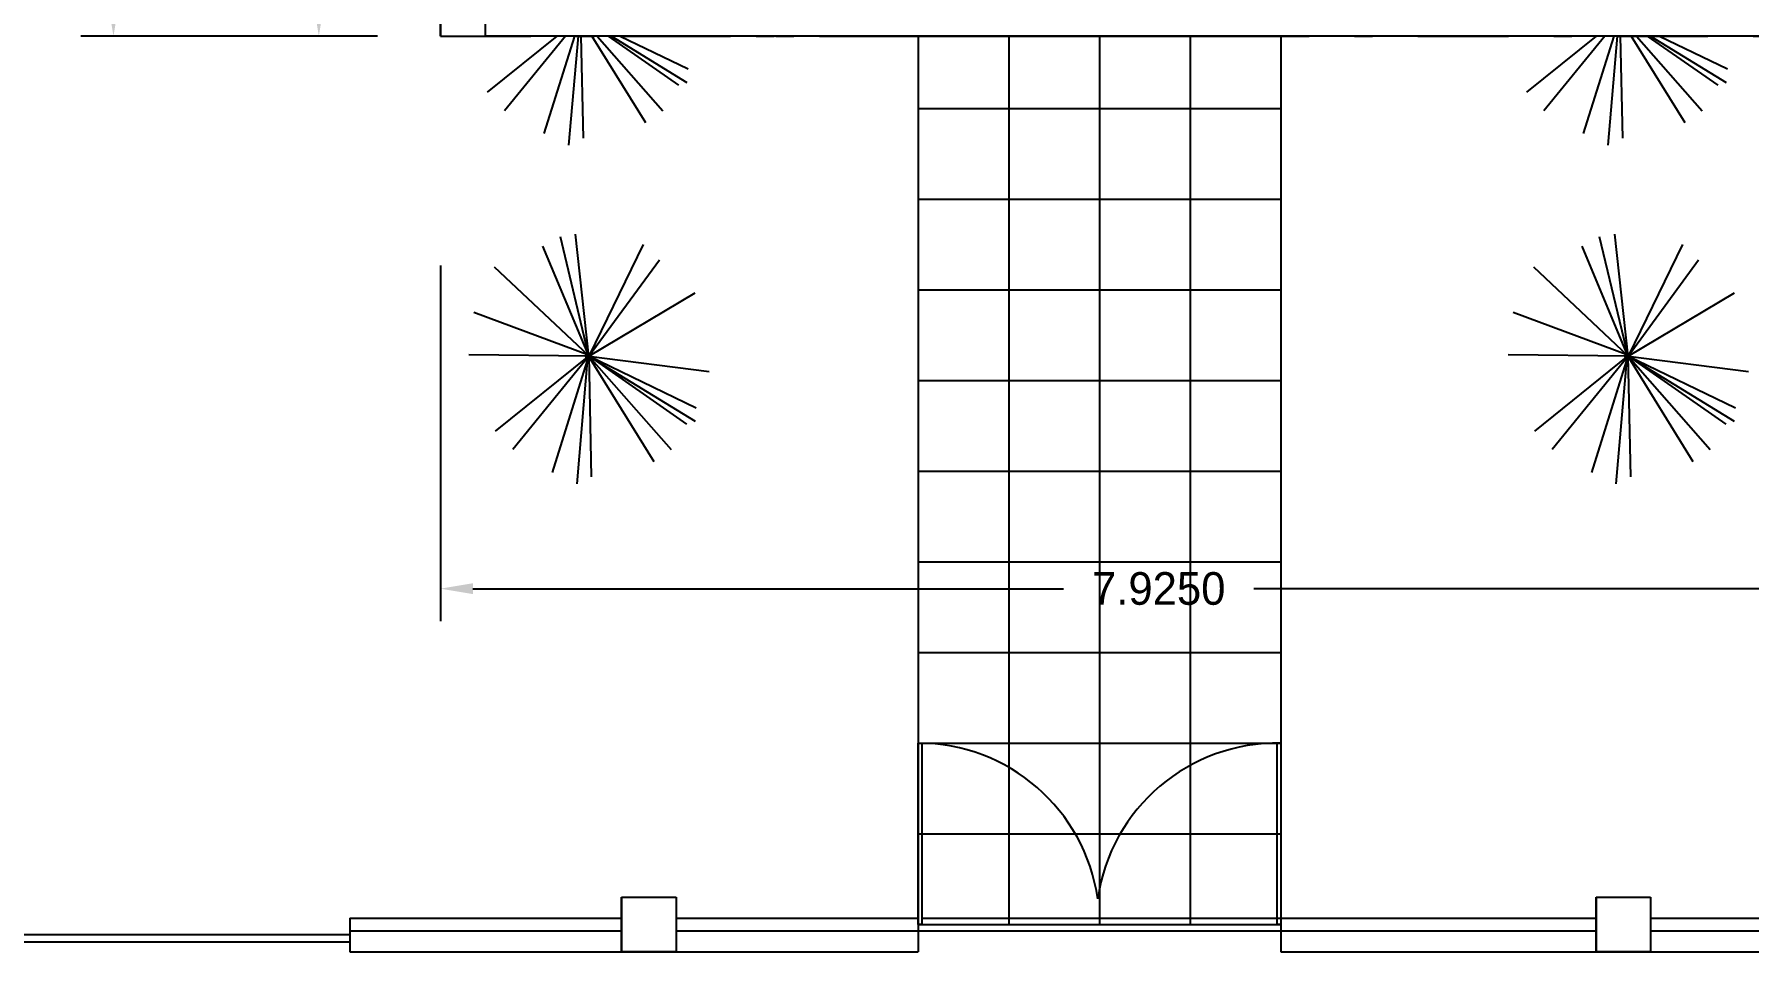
# Model space of a CAD drawing. Header units: millimetres. Extents: x 935 to 1399, y 512 to 900.
# Drawn here: x 1143.88 to 1153.33, y 833.62 to 838.68 of the extents above; entities that cross this region are included whole.
import ezdxf

# ---------------------------------------------------------------- set-up
doc = ezdxf.new("R2010")
doc.units = ezdxf.units.MM
doc.linetypes.add('ACAD_ISO02W100', pattern=[15, 12, -3])
doc.linetypes.add('DASHDOT', pattern=[1, 0.5, -0.25, 0, -0.25])
for name, color, linetype in [('projeçao', 7, 'ACAD_ISO02W100'), ('terrenos', 3, 'Continuous'), ('VEGETAÇÃO', 3, 'Continuous')]:
    doc.layers.add(name, color=color, linetype=linetype)
doc.dimstyles.get("Standard").update_dxf_attribs({"dimtxt": 0.18, "dimasz": 0.18, "dimexe": 0.18, "dimexo": 0.0625, "dimgap": 0.09, "dimtad": 0, "dimtih": 1, "dimtoh": 1, "dimdec": 4, "dimzin": 0, "dimdsep": 46, "dimtxsty": 'Standard', "dimcen": 0.09, "dimadec": 0, "dimazin": 0, "dimtfac": 1, "dimtdec": 4, "dimtofl": 0, "dimtmove": 0, "dimatfit": 3, "dimfxl": 0, "dimtolj": 1, "dimtzin": 0, "dimarcsym": 0})

# ---------------------------------------------------------------- blocks, each defined once
blk = doc.blocks.new('*D57')
at = {"color": 0, "lineweight": -2, "transparency": 16777216}
for p, q in [((1146.0191, 841.5179), (1145.2662, 841.5179)), ((1145.4462, 841.3379), (1145.4462, 840.2749)), ((1145.4462, 838.8519), (1145.4462, 839.9149)), ((1145.7691, 838.6719), (1145.2662, 838.6719))]:
    blk.add_line(p, q, dxfattribs=at)
at = {"color": 0, "transparency": 16777216}
for points in [[(1145.4162, 841.3379), (1145.4762, 841.3379), (1145.4462, 841.5179)], [(1145.4162, 838.8519), (1145.4762, 838.8519), (1145.4462, 838.6719)]]:
    blk.add_solid(points, dxfattribs=at)
at = {"layer": 'Defpoints', "color": 0, "transparency": 16777216}
for p in [(1146.0816, 841.5179), (1145.4462, 838.6719), (1145.8316, 838.6719)]:
    blk.add_point(p, dxfattribs=at)
at = {"color": 0, "transparency": 16777216, "insert": (1145.4462, 840.0949), "char_height": 0.18, "attachment_point": 5}
blk.add_mtext('\\A1;2.8461', dxfattribs=at)
blk = doc.blocks.new('*D66')
at = {"color": 0, "lineweight": -2, "transparency": 16777216}
for p, q in [((1146.1164, 837.406), (1146.1164, 835.4441)), ((1154.0414, 837.406), (1154.0414, 835.4441)), ((1146.2964, 835.6241), (1149.5539, 835.6241)), ((1153.8614, 835.6241), (1150.6039, 835.6241))]:
    blk.add_line(p, q, dxfattribs=at)
at = {"color": 0, "transparency": 16777216}
for points in [[(1146.2964, 835.6541), (1146.2964, 835.5941), (1146.1164, 835.6241)], [(1153.8614, 835.6541), (1153.8614, 835.5941), (1154.0414, 835.6241)]]:
    blk.add_solid(points, dxfattribs=at)
at = {"layer": 'Defpoints', "color": 0, "transparency": 16777216}
for p in [(1146.1164, 837.4685), (1154.0414, 837.4685), (1154.0414, 835.6241)]:
    blk.add_point(p, dxfattribs=at)
at = {"color": 0, "transparency": 16777216, "insert": (1150.0789, 835.6241), "char_height": 0.18, "attachment_point": 5}
blk.add_mtext('\\A1;7.9250', dxfattribs=at)

msp = doc.modelspace()

# ---------------------------------------------------------------- linework, layer by layer
at = {"color": 6}
for p, q in [((1146.11641, 838.67187), (1146.11641, 848.52187)), ((1146.11641, 839.87187), (1146.11641, 838.67187)), ((1146.36641, 838.67187), (1146.36641, 839.86434)), ((1146.11641, 838.67187), (1146.36641, 838.67187))]:
    msp.add_line(p, q, dxfattribs=at)
at = {"color": 7}
for p, q in [((1145.67065, 838.67187), (1144.13341, 838.67187)), ((1153.89141, 838.67187), (1146.36641, 838.67187)), ((1148.75276, 838.67187), (1148.75276, 833.62187)), ((1148.75276, 838.67187), (1150.75276, 838.67187)), ((1149.25276, 838.67187), (1149.25276, 833.77187)), ((1149.75276, 838.67187), (1149.75276, 833.77187)), ((1150.25276, 838.67187), (1150.25276, 833.77187)), ((1150.75276, 838.67187), (1150.75276, 833.62187)), ((1148.75276, 838.27187), (1150.75276, 838.27187)), ((1148.75276, 838.27187), (1150.75276, 838.27187)), ((1150.75276, 837.87187), (1150.75276, 833.77187)), ((1148.75276, 837.77187), (1150.75276, 837.77187)), ((1148.75276, 837.77187), (1150.75276, 837.77187)), ((1148.75276, 837.27187), (1150.75276, 837.27187)), ((1148.75276, 837.27187), (1150.75276, 837.27187)), ((1148.75276, 836.77187), (1150.75276, 836.77187)), ((1148.75276, 836.77187), (1150.75276, 836.77187)), ((1148.75276, 836.27187), (1150.75276, 836.27187)), ((1148.75276, 836.27187), (1150.75276, 836.27187)), ((1148.75276, 835.77187), (1150.75276, 835.77187)), ((1148.75276, 835.77187), (1150.75276, 835.77187)), ((1148.75276, 835.27187), (1150.75276, 835.27187)), ((1148.75276, 835.27187), (1150.75276, 835.27187)), ((1148.75276, 834.77187), (1150.75276, 834.77187)), ((1148.75276, 834.77187), (1150.75276, 834.77187)), ((1148.75276, 834.27187), (1150.75276, 834.27187)), ((1148.75276, 834.27187), (1150.75276, 834.27187)), ((1148.75276, 833.77187), (1150.75276, 833.77187))]:
    msp.add_line(p, q, dxfattribs=at)
at = {"color": 6, "linetype": 'DASHDOT'}
for p, q in [((1146.11641, 838.67187), (1149.75276, 838.67187)), ((1147.1081, 838.67187), (1154.04141, 838.67187))]:
    msp.add_line(p, q, dxfattribs=at)
at = {"color": 1}
for p, q in [((1148.75276, 833.77187), (1148.75276, 834.77187)), ((1148.77276, 834.77187), (1148.77276, 833.77187)), ((1150.73276, 833.77187), (1150.73276, 834.77187)), ((1150.75276, 834.77187), (1150.75276, 833.77187)), ((1147.11641, 833.62187), (1147.11641, 833.92187)), ((1152.49141, 833.62187), (1152.49141, 833.92187)), ((1152.49141, 833.62187), (1152.49141, 833.92187)), ((1152.49141, 833.62187), (1152.49141, 833.92187)), ((1148.77276, 833.77187), (1148.75276, 833.77187)), ((1150.75276, 833.77187), (1150.73276, 833.77187))]:
    msp.add_line(p, q, dxfattribs=at)
at = {"color": 254}
for p, q in [((1148.75276, 833.97187), (1148.75276, 833.82187)), ((1150.75276, 833.97187), (1150.75276, 833.82187)), ((1145.61641, 833.80687), (1145.61641, 833.62187)), ((1145.61641, 833.77187), (1145.61641, 833.62187)), ((1148.75276, 833.77187), (1148.75276, 833.62187)), ((1148.75276, 833.77187), (1148.75276, 833.62187)), ((1150.75276, 833.77187), (1150.75276, 833.62187)), ((1150.75276, 833.77187), (1150.75276, 833.62187))]:
    msp.add_line(p, q, dxfattribs=at)
at = {"color": 2}
for p, q in [((1140.14399, 833.71687), (1145.61641, 833.71687)), ((1140.14399, 833.67687), (1145.61641, 833.67687))]:
    msp.add_line(p, q, dxfattribs=at)
at = {"color": 1}
for centre, radius, start, end in [((1148.75276, 833.77187), 1, 8.150538, 90), ((1150.73276, 833.77187), 1.0002, 88.854237, 171.851103)]:
    msp.add_arc(centre, radius, start, end, dxfattribs=at)
at = {"color": 7}
msp.add_solid([(1144.28341, 838.85187), (1144.34341, 838.85187), (1144.31341, 838.67187)], dxfattribs=at)
at = {"layer": 'projeçao', "color": 1, "linetype": 'Continuous'}
for p, q in [((1147.11641, 833.62187), (1147.11641, 833.92187)), ((1147.11641, 833.92187), (1147.11641, 833.62187)), ((1147.11641, 833.92187), (1147.41641, 833.92187)), ((1147.11641, 833.92187), (1147.11641, 833.62187)), ((1147.11641, 833.92187), (1147.11641, 833.62187)), ((1147.41641, 833.92187), (1147.41641, 833.62187)), ((1152.49141, 833.62187), (1152.49141, 833.92187)), ((1152.49141, 833.92187), (1152.49141, 833.62187)), ((1152.49141, 833.92187), (1152.79141, 833.92187)), ((1152.49141, 833.92187), (1152.49141, 833.62187)), ((1152.49141, 833.92187), (1152.49141, 833.62187)), ((1152.49141, 833.62187), (1152.49141, 833.92187)), ((1152.49141, 833.92187), (1152.49141, 833.62187)), ((1152.49141, 833.92187), (1152.79141, 833.92187)), ((1152.49141, 833.92187), (1152.49141, 833.62187)), ((1152.49141, 833.92187), (1152.49141, 833.62187)), ((1152.79141, 833.92187), (1152.79141, 833.62187)), ((1152.79141, 833.92187), (1152.79141, 833.62187)), ((1147.41641, 833.62187), (1147.11641, 833.62187)), ((1152.79141, 833.62187), (1152.49141, 833.62187)), ((1152.79141, 833.62187), (1152.49141, 833.62187))]:
    msp.add_line(p, q, dxfattribs=at)
at = {"layer": 'projeçao', "color": 3, "linetype": 'Continuous'}
for p, q in [((1145.61641, 833.80687), (1147.11641, 833.80687)), ((1147.41641, 833.80687), (1148.75276, 833.80687)), ((1147.41641, 833.80687), (1148.75276, 833.80687)), ((1148.77276, 833.80687), (1152.49141, 833.80687)), ((1148.77276, 833.80687), (1152.49141, 833.80687)), ((1152.79141, 833.80687), (1157.56641, 833.80687)), ((1145.61641, 833.73687), (1147.11641, 833.73687)), ((1147.41641, 833.73687), (1152.49141, 833.73687)), ((1147.41641, 833.73687), (1152.49141, 833.73687)), ((1152.79141, 833.73687), (1157.56641, 833.73687))]:
    msp.add_line(p, q, dxfattribs=at)
at = {"layer": 'terrenos', "color": 7}
for points in [[(1150.75276, 833.62187), (1168.61641, 833.62187), (1168.61641, 875.84655), (1157.99878, 876.60525), (1147.27273, 877.33332), (1139.49399, 877.41495), (1139.49399, 833.77187)], [(1145.61641, 833.62187), (1148.75276, 833.62187)], [(1145.61641, 833.62187), (1148.75276, 833.62187)]]:
    msp.add_lwpolyline(points, dxfattribs=at)
at = {"layer": 'VEGETAÇÃO', "color": 253}
for p, q in [((1146.75881, 838.67187), (1146.37455, 838.36202)), ((1146.80686, 838.67187), (1146.47103, 838.25953)), ((1146.8561, 838.67187), (1146.68813, 838.13401)), ((1146.87577, 838.67187), (1146.82372, 838.07101)), ((1146.89198, 838.67187), (1146.90396, 838.10862)), ((1146.9525, 838.67187), (1147.24852, 838.19457)), ((1146.98218, 838.67187), (1147.34399, 838.25953)), ((1147.04124, 838.67187), (1147.43007, 838.40091)), ((1147.0598, 838.67187), (1147.47628, 838.41581)), ((1147.1081, 838.67187), (1147.48313, 838.49054)), ((1152.49102, 838.67187), (1152.10676, 838.36202)), ((1152.53907, 838.67187), (1152.20324, 838.25953)), ((1152.58831, 838.67187), (1152.42034, 838.13401)), ((1152.60798, 838.67187), (1152.55593, 838.07101)), ((1152.62419, 838.67187), (1152.63617, 838.10862)), ((1152.68471, 838.67187), (1152.98073, 838.19457)), ((1152.7144, 838.67187), (1153.0762, 838.25953)), ((1152.77346, 838.67187), (1153.16228, 838.40091)), ((1152.79201, 838.67187), (1153.20849, 838.41581)), ((1152.84031, 838.67187), (1153.21534, 838.49054)), ((1146.93621, 836.90699), (1146.77828, 837.56409)), ((1146.93621, 836.90699), (1146.86207, 837.57996)), ((1152.66842, 836.90699), (1152.51049, 837.56409)), ((1152.66842, 836.90699), (1152.59428, 837.57996)), ((1146.93469, 836.90894), (1146.68255, 837.51354)), ((1146.94002, 836.90943), (1147.23685, 837.52209)), ((1152.6669, 836.90894), (1152.41476, 837.51354)), ((1152.67223, 836.90943), (1152.96906, 837.52209)), ((1146.93469, 836.90894), (1146.41492, 837.39829)), ((1146.93469, 836.90894), (1146.41492, 837.39829)), ((1146.93621, 836.90699), (1147.32455, 837.43753)), ((1152.6669, 836.90894), (1152.14713, 837.39829)), ((1152.6669, 836.90894), (1152.14713, 837.39829)), ((1152.66842, 836.90699), (1153.05676, 837.43753)), ((1146.93621, 836.90699), (1147.52174, 837.25519)), ((1152.66842, 836.90699), (1153.25395, 837.25519)), ((1146.94002, 836.90943), (1146.30167, 837.14702)), ((1152.67223, 836.90943), (1152.03389, 837.14702)), ((1146.93334, 836.90674), (1146.27323, 836.91456)), ((1146.93469, 836.90894), (1146.4195, 836.49351)), ((1146.93621, 836.90699), (1146.51598, 836.39102)), ((1146.93334, 836.90674), (1146.73308, 836.26551)), ((1146.93088, 836.92066), (1146.86867, 836.20251)), ((1146.93334, 836.90674), (1146.93469, 836.90894)), ((1146.93334, 836.90674), (1146.93621, 836.90699)), ((1146.93334, 836.90674), (1147.29347, 836.32607)), ((1146.93469, 836.90894), (1146.94002, 836.90943)), ((1146.93469, 836.90894), (1146.94891, 836.24012)), ((1146.93469, 836.90894), (1147.47502, 836.53241)), ((1146.93469, 836.90894), (1147.52808, 836.62203)), ((1146.93621, 836.90699), (1147.38894, 836.39102)), ((1146.93621, 836.90699), (1147.59995, 836.82128)), ((1146.93621, 836.90699), (1146.93621, 836.90699)), ((1146.93621, 836.90699), (1147.52123, 836.5473)), ((1152.66555, 836.90674), (1152.00545, 836.91456)), ((1152.6669, 836.90894), (1152.15172, 836.49351)), ((1152.66842, 836.90699), (1152.24819, 836.39102)), ((1152.66555, 836.90674), (1152.46529, 836.26551)), ((1152.66309, 836.92066), (1152.60088, 836.20251)), ((1152.66555, 836.90674), (1152.6669, 836.90894)), ((1152.66555, 836.90674), (1152.66842, 836.90699)), ((1152.66555, 836.90674), (1153.02568, 836.32607)), ((1152.6669, 836.90894), (1152.67223, 836.90943)), ((1152.6669, 836.90894), (1152.68112, 836.24012)), ((1152.6669, 836.90894), (1153.20723, 836.53241)), ((1152.6669, 836.90894), (1153.2603, 836.62203)), ((1152.66842, 836.90699), (1153.12116, 836.39102)), ((1152.66842, 836.90699), (1153.33216, 836.82128)), ((1152.66842, 836.90699), (1152.66842, 836.90699)), ((1152.66842, 836.90699), (1153.25345, 836.5473))]:
    msp.add_line(p, q, dxfattribs=at)
at = {"layer": 'VEGETAÇÃO', "color": 7}
for points in [[(1150.75276, 833.62187), (1168.61641, 833.62187), (1168.61641, 875.84655), (1157.99878, 876.60525), (1147.27273, 877.33332), (1139.49399, 877.41495), (1139.49399, 833.77187)], [(1145.61641, 833.62187), (1148.75276, 833.62187)]]:
    msp.add_lwpolyline(points, dxfattribs=at)
at = {"layer": 'VEGETAÇÃO', "color": 253}
for centre in [(1146.93334, 836.90674), (1152.66555, 836.90674)]:
    msp.add_circle(centre, 0.01413, dxfattribs=at)

# ---------------------------------------------------------------- dimensions: what is measured, and where the dimension line sits
at = {"color": 7}
dim = msp.add_linear_dim(base=(1145.44618, 838.67187), p1=(1146.0816, 841.51793), p2=(1145.8316, 838.67187), angle=90, dimstyle='Standard', override={"dimtmove": 1}, dxfattribs=at)
dim.commit()
dim.dimension.update_dxf_attribs({"geometry": '*D57', "text_midpoint": (1145.44618, 840.0949)})
at = {"color": 254}
dim = msp.add_linear_dim(base=(1154.04141, 835.62409), p1=(1146.11641, 837.46854), p2=(1154.04141, 837.46854), dimstyle='Standard', dxfattribs=at)
dim.commit()
dim.dimension.update_dxf_attribs({"geometry": '*D66', "text_midpoint": (1150.07891, 835.62409)})

doc.saveas('drawing.dxf')
